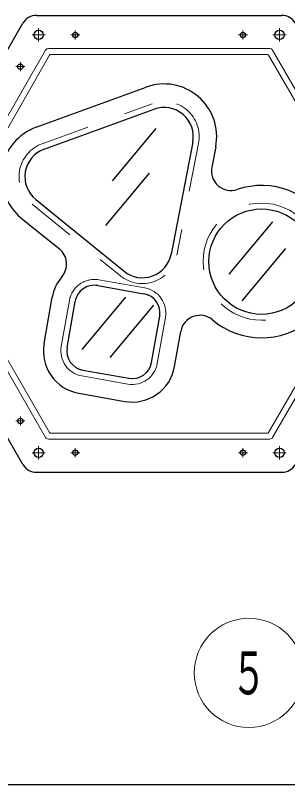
# Model space of a CAD drawing. Units: millimetres on the paper, scale 1:50. Extents: x -385 to 840, y 0 to 267.
# Drawn here: x 122.35 to 136.32, y 56.82 to 96.22 of the extents above; entities that cross this region are included whole.
import ezdxf
from ezdxf.enums import TextEntityAlignment as Align

# ---------------------------------------------------------------- set-up
doc = ezdxf.new("R2010")
doc.units = ezdxf.units.MM
doc.linetypes.add('USER1', pattern=[4.5, 2.5, -2])
doc.linetypes.add('USER2', pattern=[6, 3, -1, 1, -1])
doc.layers.add('1_50', color=7, linetype='Continuous', lineweight=25)
doc.styles.add('ＭＳ ゴシック', font='')
doc.styles.get('ＭＳ ゴシック').set_extended_font_data('MS Gothic')

msp = doc.modelspace()

# ---------------------------------------------------------------- linework, layer by layer
at = {"layer": '1_50', "color": 131}
for p, q in [((123.435, 96.217), (136.021, 96.217)), ((116.449, 84.917), (122.742, 95.817)), ((122.742, 73.217), (116.449, 84.117)), ((123.435, 72.817), (136.021, 72.817))]:
    msp.add_line(p, q, dxfattribs=at)
at = {"layer": '1_50', "linetype": 'USER2', "lineweight": 13}
for p, q in [((123.55, 95.557), (123.55, 94.877)), ((135.905, 95.557), (135.905, 94.877)), ((123.89, 95.217), (123.21, 95.217)), ((136.245, 95.217), (135.565, 95.217)), ((123.55, 74.157), (123.55, 73.477)), ((135.905, 74.157), (135.905, 73.477)), ((123.89, 73.817), (123.21, 73.817)), ((136.245, 73.817), (135.565, 73.817))]:
    msp.add_line(p, q, dxfattribs=at)
at = {"layer": '1_50', "color": 2, "linetype": 'USER2', "lineweight": 13}
for p, q in [((125.428, 95.447), (125.428, 94.987)), ((134.028, 95.447), (134.028, 94.987)), ((125.658, 95.217), (125.198, 95.217)), ((134.258, 95.217), (133.798, 95.217)), ((122.611, 93.821), (122.611, 93.361)), ((122.841, 93.591), (122.381, 93.591)), ((122.611, 75.213), (122.611, 75.673)), ((122.841, 75.443), (122.381, 75.443)), ((125.658, 73.817), (125.198, 73.817)), ((125.428, 73.587), (125.428, 74.047)), ((134.258, 73.817), (133.798, 73.817)), ((134.028, 73.587), (134.028, 74.047))]:
    msp.add_line(p, q, dxfattribs=at)
at = {"layer": '1_50', "color": 131, "lineweight": 13}
for p, q in [((118.227, 84.597), (123.908, 94.437)), ((118.544, 84.547), (124.11, 94.187)), ((124.047, 94.517), (135.409, 94.517)), ((124.162, 94.217), (135.293, 94.217)), ((135.345, 94.187), (140.911, 84.547)), ((135.547, 94.437), (141.228, 84.597)), ((123.908, 74.597), (118.227, 84.437)), ((124.11, 74.847), (118.544, 84.487)), ((140.911, 84.487), (135.345, 74.847)), ((141.228, 84.437), (135.547, 74.597)), ((135.409, 74.517), (124.047, 74.517)), ((135.293, 74.817), (124.162, 74.817))]:
    msp.add_line(p, q, dxfattribs=at)
at = {"layer": '1_50', "color": 4}
for p, q in [((123.42, 90.488), (129.058, 92.541)), ((132.632, 89.49), (132.427, 88.435)), ((122.643, 85.854), (124.612, 84.257)), ((135.539, 85.644), (133.299, 82.965)), ((136.209, 84.281), (133.969, 81.602)), ((123.824, 79.412), (124.241, 81.776)), ((130.521, 78.231), (130.838, 80.03)), ((125.609, 76.863), (127.973, 76.447))]:
    msp.add_line(p, q, dxfattribs=at)
at = {"layer": '1_50', "linetype": 'USER1', "lineweight": 13}
for p, q in [((123.727, 89.643), (129.366, 91.695)), ((131.748, 89.661), (130.639, 83.936)), ((123.209, 86.553), (127.739, 82.881)), ((126.634, 82.674), (128.997, 82.257)), ((124.711, 79.256), (125.128, 81.619)), ((129.635, 78.387), (130.052, 80.751)), ((125.765, 77.75), (128.129, 77.333))]:
    msp.add_line(p, q, dxfattribs=at)
at = {"layer": '1_50', "color": 2}
for p, q in [((123.83, 89.361), (129.468, 91.413)), ((129.558, 90.424), (127.318, 87.745)), ((131.454, 89.718), (130.345, 83.994)), ((129.211, 88.138), (126.971, 85.459)), ((123.398, 86.786), (127.928, 83.114))]:
    msp.add_line(p, q, dxfattribs=at)
at = {"layer": '1_50', "color": 211}
for p, q in [((126.581, 82.378), (128.945, 81.962)), ((125.006, 79.204), (125.423, 81.567)), ((128.01, 81.787), (125.77, 79.108)), ((129.442, 81.371), (127.202, 78.692)), ((129.339, 78.44), (129.756, 80.803)), ((125.817, 78.045), (128.181, 77.628))]:
    msp.add_line(p, q, dxfattribs=at)
at = {"layer": '1_50'}
msp.add_line((94.087, 56.817), (254.647, 56.817), dxfattribs=at)
at = {"layer": '1_50', "color": 131}
for centre in [(123.55, 95.217), (135.905, 95.217), (123.55, 73.817), (135.905, 73.817)]:
    msp.add_circle(centre, 0.24, dxfattribs=at)
at = {"layer": '1_50', "color": 2}
for centre in [(125.428, 95.217), (134.028, 95.217), (122.611, 93.591), (122.611, 75.443), (125.428, 73.817), (134.028, 73.817)]:
    msp.add_circle(centre, 0.135, dxfattribs=at)
at = {"layer": '1_50', "linetype": 'USER1', "lineweight": 13}
msp.add_circle((134.981, 83.603), 3, dxfattribs=at)
at = {"layer": '1_50', "color": 4}
msp.add_circle((134.981, 83.603), 2.7, dxfattribs=at)
at = {"layer": '1_50', "lineweight": 13}
msp.add_circle((134.33, 62.539), 2.8, dxfattribs=at)
at = {"layer": '1_50', "color": 131}
for centre, start, end in [((123.435, 95.417), 90, 150), ((136.021, 95.417), 30, 90), ((123.435, 73.617), 210, 270), ((136.021, 73.617), 270, 330)]:
    msp.add_arc(centre, 0.8, start, end, dxfattribs=at)
at = {"layer": '1_50', "color": 131, "lineweight": 13}
for centre, radius, start, end in [((124.047, 94.357), 0.16, 90, 150), ((124.162, 94.157), 0.06, 90, 150), ((135.293, 94.157), 0.06, 30, 90), ((135.409, 94.357), 0.16, 30, 90), ((124.047, 74.677), 0.16, 210, 270), ((124.162, 74.877), 0.06, 210, 270), ((135.293, 74.877), 0.06, 270, 330), ((135.409, 74.677), 0.16, 270, 330)]:
    msp.add_arc(centre, radius, start, end, dxfattribs=at)
at = {"layer": '1_50', "color": 4}
for centre, radius, start, end in [((129.981, 90.003), 2.7, 349.0362, 110), ((124.343, 87.951), 2.7, 110, 230.9638), ((133.409, 88.244), 1, 169.0362, 288.7119), ((134.981, 83.603), 3.9, 229.8729, 108.7119), ((123.982, 83.48), 1, 319.2932, 50.9638), ((126.408, 81.393), 2.2, 139.2932, 170), ((131.823, 79.857), 1, 49.8729, 170), ((125.991, 79.03), 2.2, 170, 260), ((128.355, 78.613), 2.2, 260, 350)]:
    msp.add_arc(centre, radius, start, end, dxfattribs=at)
at = {"layer": '1_50', "linetype": 'USER1', "lineweight": 13}
for centre, radius, start, end in [((129.981, 90.003), 1.8, 349.0362, 110), ((124.343, 87.951), 1.8, 110, 230.9638), ((128.872, 84.279), 1.8, 230.9638, 349.0362), ((126.408, 81.393), 1.3, 80, 170), ((128.771, 80.977), 1.3, 350, 80), ((125.991, 79.03), 1.3, 170, 260), ((128.355, 78.613), 1.3, 260, 350)]:
    msp.add_arc(centre, radius, start, end, dxfattribs=at)
at = {"layer": '1_50', "color": 2}
for centre, start, end in [((129.981, 90.003), 349.0362, 110), ((124.343, 87.951), 110, 230.9638), ((128.872, 84.279), 230.9638, 349.0362)]:
    msp.add_arc(centre, 1.5, start, end, dxfattribs=at)
at = {"layer": '1_50', "color": 211}
for centre, start, end in [((126.408, 81.393), 80, 170), ((128.771, 80.977), 350, 80), ((125.991, 79.03), 170, 260), ((128.355, 78.613), 260, 350)]:
    msp.add_arc(centre, 1, start, end, dxfattribs=at)

# ---------------------------------------------------------------- texts
at = {"layer": '1_50', "style": 'ＭＳ ゴシック', "width": 0.6}
msp.add_text('５', height=2.199, dxfattribs=at).set_placement((134.33, 62.539), align=Align.MIDDLE_CENTER)

doc.saveas('drawing.dxf')
